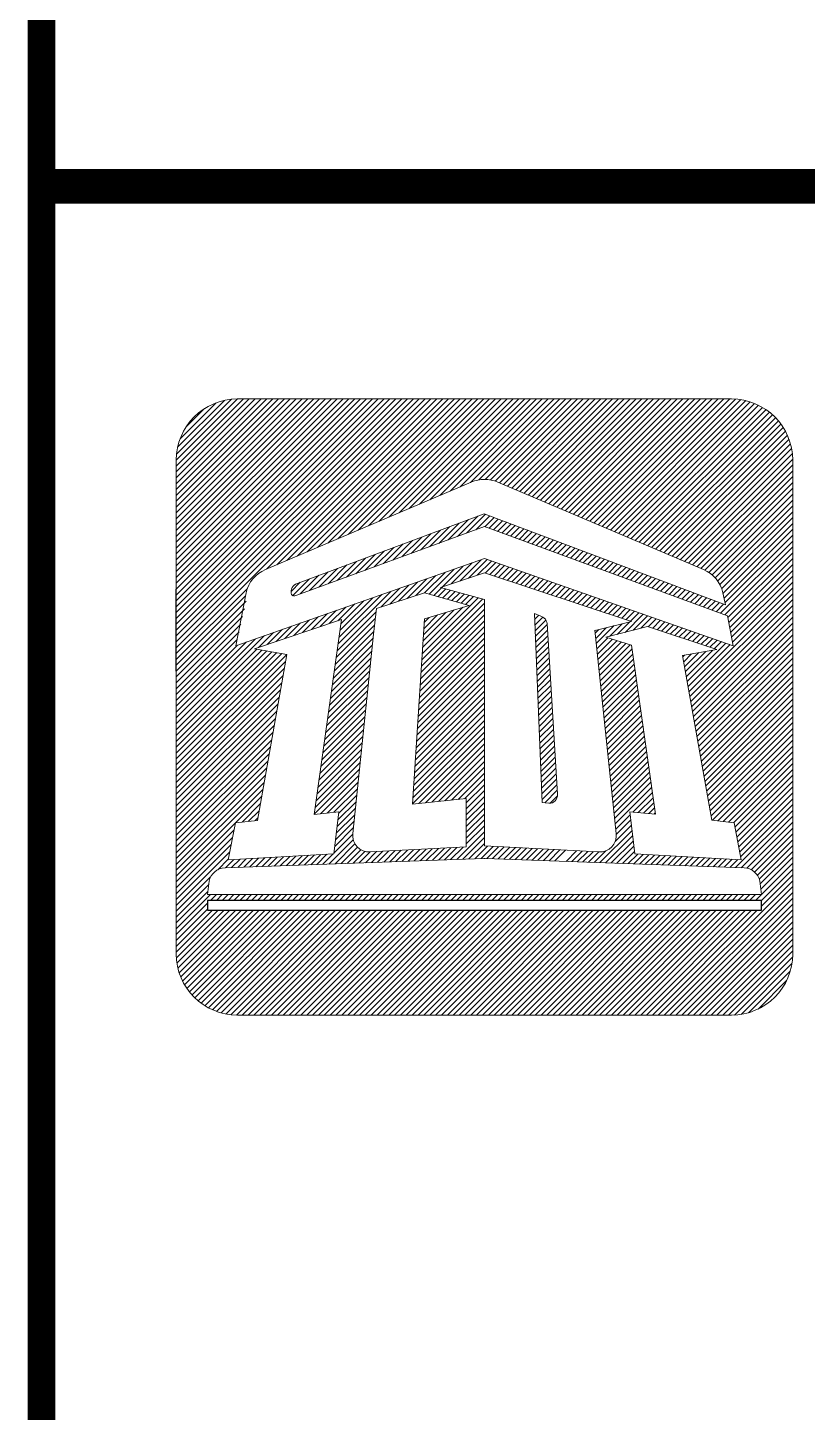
# Model space of a CAD drawing. Extents: x -18502 to 259858, y -468734 to 127958.
# Drawn here: x 94110 to 96215, y -293420 to -289680 of the extents above; entities that cross this region are included whole.
import ezdxf

# ---------------------------------------------------------------- set-up
doc = ezdxf.new("R2010")
doc.units = 0
doc.header["$LTSCALE"] = 1000
doc.layers.get('0').update_dxf_attribs({"linetype": 'CONTINUOUS'})
doc.layers.add('参照-TK_A1$0$TK', color=161, linetype='CONTINUOUS')
doc.layers.add('参照-TK_A1$0$图层 1', color=7, linetype='CONTINUOUS')

# ---------------------------------------------------------------- blocks, each defined once
blk = doc.blocks.new('参照-TK_A1$0$1111')
h = blk.add_hatch()
h.set_pattern_fill('ANSI31', color=256, scale=0.046973, style=0)
h.set_pattern_definition([(45, (1282.147805, -789.51329), (-0.0527284, 0.0527284), [])])
edge = h.paths.add_edge_path()
edge.add_spline(control_points=[(1276.638, -805.059), (1276.638, -805.059), (1276.825, -808.133), (1276.825, -808.133), (1276.831, -808.225), (1276.763, -808.301), (1276.671, -808.291), (1276.671, -808.291), (1276.551, -808.279), (1276.551, -808.279), (1276.551, -808.279), (1276.41, -804.877), (1276.41, -804.877), (1276.41, -804.877), (1276.528, -804.924), (1276.528, -804.924), (1276.574, -804.945), (1276.608, -804.967), (1276.625, -805.011), (1276.631, -805.026), (1276.637, -805.042), (1276.638, -805.059)], knot_values=[0, 0, 0, 0, 1, 1, 1, 2, 2, 2, 3, 3, 3, 4, 4, 4, 5, 5, 5, 6, 6, 6, 7, 7, 7, 7], degree=3, periodic=0)
for p, q in [((1269.965, -802.118), (1271.069, -801.014)), ((1269.965, -802.224), (1271.175, -801.014)), ((1269.965, -802.329), (1271.28, -801.014)), ((1269.965, -802.434), (1271.386, -801.014)), ((1269.965, -802.54), (1271.491, -801.014)), ((1269.965, -802.645), (1271.597, -801.014)), ((1269.965, -802.751), (1271.702, -801.014)), ((1269.965, -802.856), (1271.807, -801.014)), ((1269.965, -802.962), (1271.913, -801.014)), ((1269.965, -803.067), (1272.018, -801.014)), ((1269.965, -803.173), (1272.124, -801.014)), ((1269.965, -803.278), (1272.229, -801.014)), ((1269.965, -803.384), (1272.335, -801.014)), ((1269.965, -803.489), (1272.44, -801.014)), ((1269.965, -803.594), (1272.546, -801.014)), ((1269.965, -803.7), (1272.651, -801.014)), ((1269.965, -803.805), (1272.757, -801.014)), ((1269.965, -803.911), (1272.862, -801.014)), ((1269.965, -804.016), (1272.968, -801.014)), ((1269.965, -804.122), (1273.073, -801.014)), ((1269.965, -804.227), (1273.178, -801.014)), ((1269.965, -804.333), (1273.284, -801.014)), ((1269.965, -804.438), (1273.389, -801.014)), ((1269.965, -804.544), (1273.495, -801.014)), ((1269.965, -804.649), (1273.6, -801.014)), ((1269.965, -804.755), (1273.706, -801.014)), ((1269.965, -804.86), (1273.811, -801.014)), ((1269.965, -804.965), (1273.917, -801.014)), ((1269.965, -805.071), (1274.022, -801.014)), ((1269.965, -805.176), (1274.128, -801.014)), ((1269.965, -805.282), (1274.233, -801.014)), ((1269.965, -805.387), (1274.338, -801.014)), ((1269.965, -805.493), (1274.444, -801.014)), ((1269.965, -805.598), (1274.549, -801.014)), ((1269.97, -802.007), (1270.958, -801.019)), ((1269.99, -801.882), (1270.833, -801.039)), ((1271.59, -804.078), (1274.655, -801.014)), ((1271.774, -804), (1274.76, -801.014)), ((1271.957, -803.922), (1274.866, -801.014)), ((1272.141, -803.844), (1274.971, -801.014)), ((1272.324, -803.766), (1275.077, -801.014)), ((1272.508, -803.688), (1275.182, -801.014)), ((1272.691, -803.61), (1275.288, -801.014)), ((1272.875, -803.532), (1275.393, -801.014)), ((1273.058, -803.454), (1275.498, -801.014)), ((1273.242, -803.376), (1275.604, -801.014)), ((1273.425, -803.298), (1275.709, -801.014)), ((1273.609, -803.22), (1275.815, -801.014)), ((1273.792, -803.142), (1275.92, -801.014)), ((1273.976, -803.064), (1276.026, -801.014)), ((1274.159, -802.986), (1276.131, -801.014)), ((1274.343, -802.907), (1276.237, -801.014)), ((1274.526, -802.829), (1276.342, -801.014)), ((1274.71, -802.751), (1276.448, -801.014)), ((1274.893, -802.673), (1276.553, -801.014)), ((1275.077, -802.595), (1276.659, -801.014)), ((1275.26, -802.517), (1276.764, -801.014)), ((1275.412, -802.472), (1276.869, -801.014)), ((1275.525, -802.463), (1276.975, -801.014)), ((1275.621, -802.473), (1277.08, -801.014)), ((1275.705, -802.494), (1277.186, -801.014)), ((1275.781, -802.524), (1277.291, -801.014)), ((1275.855, -802.555), (1277.397, -801.014)), ((1275.929, -802.587), (1277.502, -801.014)), ((1276.003, -802.618), (1277.608, -801.014)), ((1276.077, -802.65), (1277.713, -801.014)), ((1276.151, -802.681), (1277.819, -801.014)), ((1276.225, -802.713), (1277.924, -801.014)), ((1276.299, -802.744), (1278.029, -801.014)), ((1276.373, -802.776), (1278.135, -801.014)), ((1276.447, -802.807), (1278.24, -801.014)), ((1276.521, -802.839), (1278.346, -801.014)), ((1276.595, -802.87), (1278.451, -801.014)), ((1276.669, -802.902), (1278.557, -801.014)), ((1276.743, -802.933), (1278.662, -801.014)), ((1276.817, -802.964), (1278.768, -801.014)), ((1276.891, -802.996), (1278.873, -801.014)), ((1276.965, -803.027), (1278.979, -801.014)), ((1277.039, -803.059), (1279.084, -801.014)), ((1277.113, -803.09), (1279.189, -801.014)), ((1277.187, -803.122), (1279.295, -801.014)), ((1277.261, -803.153), (1279.4, -801.014)), ((1277.335, -803.185), (1279.506, -801.014)), ((1277.409, -803.216), (1279.611, -801.014)), ((1277.483, -803.248), (1279.717, -801.014)), ((1277.557, -803.279), (1279.822, -801.014)), ((1277.631, -803.311), (1279.928, -801.014)), ((1277.705, -803.342), (1280.031, -801.016)), ((1277.779, -803.374), (1280.126, -801.026)), ((1277.852, -803.405), (1280.214, -801.044)), ((1277.926, -803.437), (1280.296, -801.067)), ((1270.033, -801.733), (1270.684, -801.082)), ((1270.138, -801.523), (1270.474, -801.187)), ((1278, -803.468), (1280.374, -801.095)), ((1278.074, -803.5), (1280.446, -801.128)), ((1278.148, -803.531), (1280.515, -801.165)), ((1278.222, -803.563), (1280.579, -801.206)), ((1278.296, -803.594), (1280.64, -801.251)), ((1278.37, -803.626), (1280.697, -801.299)), ((1278.444, -803.657), (1280.751, -801.351)), ((1278.518, -803.688), (1280.801, -801.406)), ((1278.592, -803.72), (1280.847, -801.465)), ((1278.666, -803.751), (1280.89, -801.528)), ((1278.74, -803.783), (1280.929, -801.594)), ((1278.814, -803.814), (1280.964, -801.665)), ((1278.888, -803.846), (1280.994, -801.74)), ((1278.962, -803.877), (1281.02, -801.82)), ((1279.036, -803.909), (1281.04, -801.905)), ((1279.11, -803.94), (1281.054, -801.997)), ((1279.184, -803.972), (1281.06, -802.096)), ((1279.258, -804.003), (1281.06, -802.201)), ((1279.332, -804.035), (1281.06, -802.307)), ((1279.406, -804.066), (1281.06, -802.412)), ((1279.48, -804.098), (1281.06, -802.518)), ((1279.547, -804.136), (1281.06, -802.623)), ((1279.608, -804.181), (1281.06, -802.729)), ((1279.661, -804.233), (1281.06, -802.834)), ((1279.709, -804.291), (1281.06, -802.94)), ((1279.749, -804.356), (1281.06, -803.045)), ((1274.525, -803.674), (1274.888, -803.312)), ((1274.691, -803.614), (1275.056, -803.249)), ((1274.858, -803.553), (1275.224, -803.186)), ((1274.858, -803.553), (1275.224, -803.186)), ((1275.024, -803.492), (1275.392, -803.123)), ((1275.024, -803.492), (1275.392, -803.123)), ((1275.19, -803.431), (1275.532, -803.09)), ((1275.19, -803.431), (1275.532, -803.09)), ((1275.356, -803.371), (1275.608, -803.119)), ((1275.356, -803.371), (1275.608, -803.119)), ((1275.517, -803.315), (1275.685, -803.148)), ((1275.517, -803.315), (1275.685, -803.148)), ((1275.594, -803.343), (1275.761, -803.177)), ((1275.594, -803.343), (1275.761, -803.177)), ((1275.672, -803.372), (1275.838, -803.206)), ((1275.672, -803.372), (1275.838, -803.206)), ((1275.749, -803.4), (1275.914, -803.235)), ((1275.826, -803.428), (1275.99, -803.264)), ((1275.903, -803.457), (1276.067, -803.292)), ((1279.782, -804.429), (1281.06, -803.15)), ((1279.806, -804.51), (1281.06, -803.256)), ((1273.86, -803.917), (1274.215, -803.562)), ((1274.026, -803.857), (1274.384, -803.5)), ((1274.193, -803.796), (1274.552, -803.437)), ((1274.359, -803.735), (1274.72, -803.374)), ((1275.98, -803.485), (1276.143, -803.321)), ((1276.057, -803.513), (1276.22, -803.35)), ((1276.134, -803.542), (1276.296, -803.379)), ((1276.211, -803.57), (1276.373, -803.408)), ((1276.289, -803.598), (1276.449, -803.437)), ((1276.366, -803.626), (1276.526, -803.466)), ((1276.443, -803.655), (1276.602, -803.495)), ((1276.52, -803.683), (1276.679, -803.524)), ((1276.597, -803.711), (1276.755, -803.553)), ((1279.823, -804.599), (1281.06, -803.361)), ((1279.84, -804.687), (1281.06, -803.467)), ((1273.195, -804.16), (1273.543, -803.813)), ((1273.362, -804.1), (1273.711, -803.75)), ((1273.528, -804.039), (1273.879, -803.688)), ((1273.694, -803.978), (1274.047, -803.625)), ((1276.674, -803.74), (1276.832, -803.582)), ((1276.751, -803.768), (1276.908, -803.611)), ((1276.828, -803.796), (1276.985, -803.64)), ((1276.906, -803.825), (1277.061, -803.669)), ((1276.983, -803.853), (1277.138, -803.698)), ((1277.06, -803.881), (1277.214, -803.727)), ((1277.137, -803.91), (1277.291, -803.756)), ((1277.214, -803.938), (1277.367, -803.785)), ((1277.291, -803.966), (1277.444, -803.814)), ((1279.759, -804.873), (1281.06, -803.572)), ((1279.836, -804.901), (1281.06, -803.678)), ((1279.891, -804.952), (1281.06, -803.783)), ((1272.531, -804.403), (1272.87, -804.064)), ((1272.697, -804.343), (1273.038, -804.001)), ((1272.863, -804.282), (1273.207, -803.938)), ((1273.029, -804.221), (1273.375, -803.876)), ((1274.599, -804.55), (1275.127, -804.022)), ((1274.91, -804.344), (1275.289, -803.965)), ((1275.067, -804.292), (1275.452, -803.908)), ((1275.225, -804.24), (1275.56, -803.905)), ((1275.383, -804.188), (1275.638, -803.932)), ((1275.526, -804.149), (1275.716, -803.959)), ((1275.606, -804.176), (1275.795, -803.987)), ((1275.685, -804.202), (1275.873, -804.014)), ((1275.764, -804.228), (1275.951, -804.041)), ((1277.368, -803.995), (1277.52, -803.843)), ((1277.445, -804.023), (1277.597, -803.872)), ((1277.523, -804.051), (1277.673, -803.901)), ((1277.6, -804.08), (1277.75, -803.93)), ((1277.677, -804.108), (1277.826, -803.959)), ((1277.754, -804.136), (1277.903, -803.988)), ((1277.831, -804.165), (1277.979, -804.017)), ((1277.908, -804.193), (1278.056, -804.046)), ((1279.908, -805.04), (1281.06, -803.889)), ((1279.925, -805.129), (1281.06, -803.994)), ((1272.032, -804.48), (1272.198, -804.314)), ((1272.06, -804.558), (1272.366, -804.252)), ((1272.198, -804.525), (1272.534, -804.189)), ((1272.364, -804.464), (1272.702, -804.126)), ((1273.964, -804.657), (1274.314, -804.307)), ((1274.122, -804.605), (1274.477, -804.25)), ((1274.279, -804.553), (1274.639, -804.193)), ((1274.435, -804.503), (1274.802, -804.136)), ((1274.517, -804.526), (1274.964, -804.079)), ((1275.843, -804.254), (1276.029, -804.069)), ((1275.923, -804.28), (1276.107, -804.096)), ((1276.002, -804.307), (1276.185, -804.124)), ((1276.081, -804.333), (1276.263, -804.151)), ((1276.16, -804.359), (1276.341, -804.178)), ((1276.24, -804.385), (1276.419, -804.206)), ((1276.319, -804.411), (1276.497, -804.233)), ((1276.398, -804.438), (1276.575, -804.261)), ((1276.477, -804.464), (1276.653, -804.288)), ((1276.557, -804.49), (1276.731, -804.315)), ((1277.985, -804.221), (1278.132, -804.075)), ((1278.063, -804.25), (1278.209, -804.104)), ((1278.14, -804.278), (1278.285, -804.133)), ((1278.217, -804.306), (1278.362, -804.162)), ((1278.294, -804.335), (1278.438, -804.191)), ((1278.371, -804.363), (1278.515, -804.22)), ((1278.448, -804.391), (1278.591, -804.248)), ((1278.525, -804.42), (1278.668, -804.277)), ((1278.602, -804.448), (1278.744, -804.306)), ((1279.942, -805.217), (1281.06, -804.1)), ((1279.959, -805.306), (1281.06, -804.205)), ((1279.976, -805.394), (1281.06, -804.311)), ((1269.965, -805.704), (1271.245, -804.424)), ((1269.965, -805.915), (1269.965, -804.438)), ((1269.965, -805.809), (1271.208, -804.566)), ((1272.88, -805.425), (1273.827, -804.478)), ((1272.897, -805.303), (1273.664, -804.535)), ((1273.649, -804.761), (1273.989, -804.421)), ((1273.807, -804.709), (1274.152, -804.364)), ((1274.681, -804.573), (1274.819, -804.435)), ((1274.763, -804.596), (1274.901, -804.458)), ((1274.845, -804.62), (1274.984, -804.481)), ((1274.927, -804.643), (1275.066, -804.504)), ((1275.009, -804.667), (1275.149, -804.527)), ((1275.091, -804.69), (1275.231, -804.55)), ((1276.636, -804.516), (1276.809, -804.343)), ((1276.715, -804.543), (1276.887, -804.37)), ((1276.794, -804.569), (1276.966, -804.398)), ((1276.874, -804.595), (1277.044, -804.425)), ((1276.953, -804.621), (1277.122, -804.452)), ((1277.032, -804.647), (1277.2, -804.48)), ((1277.111, -804.674), (1277.278, -804.507)), ((1277.191, -804.7), (1277.356, -804.535)), ((1277.27, -804.726), (1277.434, -804.562)), ((1278.68, -804.476), (1278.82, -804.335)), ((1278.757, -804.505), (1278.897, -804.364)), ((1278.834, -804.533), (1278.973, -804.393)), ((1278.911, -804.561), (1279.05, -804.422)), ((1278.988, -804.59), (1279.126, -804.451)), ((1279.065, -804.618), (1279.203, -804.48)), ((1279.142, -804.646), (1279.279, -804.509)), ((1279.194, -806.282), (1281.06, -804.416)), ((1279.21, -806.372), (1281.06, -804.521)), ((1279.219, -804.675), (1279.356, -804.538)), ((1269.965, -805.915), (1271.225, -804.655)), ((1269.965, -806.02), (1271.192, -804.793)), ((1272.717, -805.06), (1273.015, -804.763)), ((1272.876, -805.007), (1273.177, -804.706)), ((1272.914, -805.18), (1273.502, -804.592)), ((1272.931, -805.057), (1273.34, -804.649)), ((1274.369, -805.94), (1275.512, -804.797)), ((1274.376, -805.827), (1275.512, -804.691)), ((1274.383, -805.714), (1275.479, -804.619)), ((1274.391, -805.602), (1275.396, -804.596)), ((1274.398, -805.489), (1275.121, -804.766)), ((1274.405, -805.376), (1274.969, -804.812)), ((1275.173, -804.713), (1275.314, -804.573)), ((1277.349, -804.752), (1277.512, -804.589)), ((1277.428, -804.778), (1277.59, -804.617)), ((1277.508, -804.805), (1277.668, -804.644)), ((1277.587, -804.831), (1277.746, -804.671)), ((1277.666, -804.857), (1277.824, -804.699)), ((1277.745, -804.883), (1277.902, -804.726)), ((1277.825, -804.909), (1277.98, -804.754)), ((1277.904, -804.936), (1278.058, -804.781)), ((1277.983, -804.962), (1278.137, -804.808)), ((1279.226, -806.461), (1281.06, -804.627)), ((1279.242, -806.551), (1281.06, -804.732)), ((1279.297, -804.703), (1279.432, -804.567)), ((1279.374, -804.731), (1279.509, -804.596)), ((1279.451, -804.76), (1279.585, -804.625)), ((1279.528, -804.788), (1279.662, -804.654)), ((1279.605, -804.816), (1279.738, -804.683)), ((1279.682, -804.845), (1279.815, -804.712)), ((1269.965, -806.125), (1271.16, -804.931)), ((1271.922, -805.328), (1272.202, -805.048)), ((1272.081, -805.275), (1272.365, -804.991)), ((1272.24, -805.221), (1272.527, -804.934)), ((1272.399, -805.167), (1272.69, -804.877)), ((1272.558, -805.114), (1272.852, -804.82)), ((1272.845, -805.671), (1273.547, -804.969)), ((1272.862, -805.548), (1273.559, -804.851)), ((1274.354, -806.165), (1275.512, -805.008)), ((1274.361, -806.053), (1275.512, -804.902)), ((1274.412, -805.263), (1274.818, -804.858)), ((1274.42, -805.151), (1274.666, -804.904)), ((1274.427, -805.038), (1274.515, -804.95)), ((1277.761, -805.29), (1277.988, -805.062)), ((1277.903, -805.253), (1278.128, -805.028)), ((1278.044, -805.217), (1278.371, -804.891)), ((1278.062, -804.988), (1278.215, -804.836)), ((1278.142, -805.014), (1278.293, -804.863)), ((1278.186, -805.18), (1278.449, -804.918)), ((1278.328, -805.144), (1278.527, -804.945)), ((1278.461, -805.117), (1278.605, -804.973)), ((1278.54, -805.143), (1278.683, -805)), ((1278.619, -805.169), (1278.761, -805.028)), ((1278.699, -805.196), (1278.839, -805.055)), ((1279.257, -806.64), (1281.06, -804.838)), ((1279.273, -806.73), (1281.06, -804.943)), ((1279.289, -806.819), (1281.06, -805.049)), ((1269.965, -806.231), (1271.127, -805.068)), ((1269.965, -806.336), (1271.095, -805.206)), ((1269.965, -806.864), (1271.552, -805.276)), ((1271.445, -805.489), (1271.715, -805.219)), ((1271.604, -805.435), (1271.877, -805.162)), ((1271.763, -805.382), (1272.04, -805.105)), ((1272.81, -805.916), (1273.522, -805.204)), ((1272.828, -805.793), (1273.535, -805.087)), ((1274.34, -806.391), (1275.512, -805.219)), ((1274.347, -806.278), (1275.512, -805.113)), ((1277.505, -805.229), (1277.569, -805.165)), ((1277.515, -805.325), (1277.709, -805.131)), ((1277.525, -805.42), (1277.849, -805.096)), ((1278.778, -805.222), (1278.917, -805.082)), ((1278.857, -805.248), (1278.995, -805.11)), ((1278.936, -805.274), (1279.073, -805.137)), ((1279.015, -805.3), (1279.151, -805.165)), ((1279.095, -805.327), (1279.229, -805.192)), ((1279.174, -805.353), (1279.308, -805.219)), ((1279.253, -805.379), (1279.386, -805.247)), ((1279.305, -806.909), (1281.06, -805.154)), ((1279.321, -806.998), (1281.06, -805.26)), ((1279.332, -805.405), (1279.464, -805.274)), ((1279.412, -805.432), (1279.542, -805.301)), ((1269.965, -806.758), (1271.39, -805.333)), ((1269.965, -806.442), (1271.063, -805.344)), ((1269.965, -806.653), (1271.227, -805.39)), ((1269.965, -806.547), (1271.065, -805.447)), ((1269.965, -806.969), (1271.414, -805.52)), ((1269.965, -807.075), (1271.504, -805.536)), ((1269.965, -807.18), (1271.594, -805.551)), ((1272.759, -806.284), (1273.485, -805.558)), ((1272.776, -806.162), (1273.498, -805.44)), ((1272.793, -806.039), (1273.51, -805.322)), ((1274.318, -806.729), (1275.512, -805.535)), ((1274.325, -806.616), (1275.512, -805.43)), ((1274.332, -806.503), (1275.512, -805.324)), ((1277.535, -805.516), (1277.734, -805.317)), ((1277.545, -805.611), (1277.814, -805.342)), ((1277.555, -805.707), (1277.894, -805.367)), ((1277.565, -805.802), (1277.975, -805.392)), ((1277.575, -805.897), (1278.055, -805.417)), ((1277.585, -805.993), (1278.135, -805.442)), ((1277.595, -806.088), (1278.168, -805.515)), ((1279.13, -805.924), (1279.495, -805.559)), ((1279.146, -806.014), (1279.623, -805.537)), ((1279.162, -806.103), (1279.854, -805.411)), ((1279.178, -806.193), (1279.932, -805.438)), ((1279.337, -807.088), (1281.06, -805.365)), ((1279.353, -807.177), (1281.06, -805.471)), ((1279.491, -805.458), (1279.62, -805.329)), ((1279.57, -805.484), (1279.698, -805.356)), ((1279.649, -805.51), (1279.776, -805.384)), ((1269.965, -807.285), (1271.684, -805.567)), ((1269.965, -807.391), (1271.774, -805.582)), ((1269.965, -807.496), (1271.864, -805.597)), ((1269.965, -807.602), (1271.954, -805.613)), ((1269.965, -807.707), (1271.932, -805.74)), ((1272.724, -806.53), (1273.461, -805.793)), ((1272.741, -806.407), (1273.473, -805.676)), ((1274.303, -806.954), (1275.511, -805.746)), ((1274.311, -806.842), (1275.512, -805.641)), ((1277.605, -806.184), (1278.181, -805.607)), ((1277.615, -806.279), (1278.194, -805.7)), ((1277.625, -806.375), (1278.207, -805.792)), ((1279.082, -805.656), (1279.111, -805.627)), ((1279.098, -805.745), (1279.239, -805.605)), ((1279.114, -805.835), (1279.367, -805.582)), ((1279.369, -807.267), (1281.06, -805.576)), ((1279.385, -807.356), (1281.06, -805.681)), ((1279.401, -807.446), (1281.06, -805.787)), ((1269.965, -807.813), (1271.91, -805.868)), ((1269.965, -807.918), (1271.887, -805.996)), ((1272.69, -806.775), (1273.436, -806.029)), ((1272.707, -806.652), (1273.448, -805.911)), ((1274.289, -807.18), (1275.511, -805.957)), ((1274.296, -807.067), (1275.511, -805.852)), ((1277.635, -806.47), (1278.221, -805.884)), ((1277.645, -806.566), (1278.234, -805.977)), ((1279.417, -807.535), (1281.06, -805.892)), ((1279.433, -807.625), (1281.06, -805.998)), ((1269.965, -808.024), (1271.864, -806.124)), ((1269.965, -808.129), (1271.842, -806.252)), ((1272.655, -807.021), (1273.411, -806.265)), ((1272.672, -806.898), (1273.424, -806.147)), ((1274.267, -807.518), (1275.511, -806.274)), ((1274.274, -807.405), (1275.511, -806.168)), ((1274.281, -807.293), (1275.511, -806.063)), ((1277.655, -806.661), (1278.247, -806.069)), ((1277.665, -806.757), (1278.26, -806.162)), ((1277.675, -806.852), (1278.273, -806.254)), ((1279.449, -807.714), (1281.06, -806.103)), ((1279.465, -807.804), (1281.06, -806.209)), ((1269.965, -808.235), (1271.819, -806.381)), ((1269.965, -808.34), (1271.796, -806.509)), ((1272.621, -807.266), (1273.387, -806.5)), ((1272.638, -807.143), (1273.399, -806.382)), ((1274.252, -807.744), (1275.511, -806.485)), ((1274.26, -807.631), (1275.511, -806.379)), ((1277.685, -806.947), (1278.286, -806.346)), ((1277.695, -807.043), (1278.299, -806.439)), ((1277.705, -807.138), (1278.312, -806.531)), ((1279.481, -807.894), (1281.06, -806.314)), ((1279.497, -807.983), (1281.06, -806.42)), ((1279.513, -808.073), (1281.06, -806.525)), ((1269.965, -808.446), (1271.773, -806.637)), ((1269.965, -808.551), (1271.751, -806.765)), ((1272.586, -807.511), (1273.362, -806.736)), ((1272.603, -807.389), (1273.374, -806.618)), ((1274.23, -808.082), (1275.511, -806.801)), ((1274.238, -807.969), (1275.511, -806.696)), ((1274.245, -807.856), (1275.511, -806.59)), ((1277.715, -807.234), (1278.325, -806.624)), ((1277.725, -807.329), (1278.338, -806.716)), ((1277.735, -807.425), (1278.351, -806.808)), ((1279.528, -808.162), (1281.06, -806.631)), ((1279.544, -808.252), (1281.06, -806.736)), ((1269.965, -808.656), (1271.728, -806.893)), ((1269.965, -808.762), (1271.705, -807.021)), ((1272.552, -807.757), (1273.337, -806.971)), ((1272.569, -807.634), (1273.35, -806.854)), ((1274.216, -808.307), (1275.511, -807.012)), ((1274.223, -808.194), (1275.511, -806.907)), ((1277.745, -807.52), (1278.364, -806.901)), ((1277.755, -807.616), (1278.377, -806.993)), ((1279.56, -808.341), (1281.06, -806.841)), ((1279.576, -808.431), (1281.06, -806.947)), ((1279.592, -808.52), (1281.06, -807.052)), ((1269.965, -808.867), (1271.683, -807.149)), ((1269.965, -808.973), (1271.66, -807.278)), ((1272.517, -808.002), (1273.313, -807.207)), ((1272.534, -807.88), (1273.325, -807.089)), ((1274.33, -808.299), (1275.511, -807.118)), ((1274.448, -808.286), (1275.511, -807.223)), ((1277.765, -807.711), (1278.39, -807.086)), ((1277.775, -807.806), (1278.403, -807.178)), ((1277.785, -807.902), (1278.416, -807.271)), ((1279.618, -808.6), (1281.06, -807.158)), ((1279.712, -808.611), (1281.06, -807.263)), ((1269.965, -809.078), (1271.637, -807.406)), ((1269.965, -809.184), (1271.615, -807.534)), ((1272.483, -808.248), (1273.288, -807.443)), ((1272.5, -808.125), (1273.3, -807.325)), ((1274.566, -808.274), (1275.511, -807.329)), ((1274.683, -808.262), (1275.511, -807.434)), ((1274.801, -808.249), (1275.511, -807.54)), ((1277.795, -807.997), (1278.429, -807.363)), ((1277.805, -808.093), (1278.442, -807.455)), ((1277.815, -808.188), (1278.455, -807.548)), ((1279.806, -808.622), (1281.06, -807.369)), ((1279.901, -808.633), (1281.06, -807.474)), ((1269.965, -809.289), (1271.592, -807.662)), ((1269.965, -809.395), (1271.569, -807.79)), ((1272.448, -808.493), (1273.263, -807.678)), ((1272.465, -808.37), (1273.276, -807.56)), ((1272.564, -808.483), (1273.251, -807.796)), ((1274.919, -808.237), (1275.511, -807.645)), ((1275.037, -808.225), (1275.51, -807.751)), ((1277.825, -808.284), (1278.469, -807.64)), ((1277.835, -808.379), (1278.482, -807.733)), ((1279.995, -808.644), (1281.06, -807.58)), ((1280.02, -808.725), (1281.06, -807.685)), ((1280.037, -808.814), (1281.06, -807.791)), ((1269.965, -809.5), (1271.547, -807.918)), ((1269.965, -809.606), (1271.524, -808.046)), ((1272.682, -808.47), (1273.238, -807.914)), ((1272.801, -808.457), (1273.226, -808.032)), ((1275.155, -808.212), (1275.51, -807.856)), ((1275.184, -808.289), (1275.51, -807.962)), ((1277.845, -808.475), (1278.495, -807.825)), ((1277.855, -808.57), (1278.508, -807.917)), ((1277.865, -808.666), (1278.521, -808.01)), ((1280.054, -808.902), (1281.06, -807.896)), ((1280.071, -808.99), (1281.06, -808.001)), ((1271.031, -808.644), (1271.501, -808.175)), ((1271.15, -808.632), (1271.478, -808.303)), ((1272.875, -808.594), (1273.201, -808.267)), ((1272.889, -808.474), (1273.214, -808.149)), ((1275.184, -808.394), (1275.51, -808.067)), ((1275.184, -808.5), (1275.51, -808.173)), ((1275.184, -808.605), (1275.51, -808.278)), ((1278.182, -808.454), (1278.534, -808.102)), ((1278.279, -808.462), (1278.547, -808.195)), ((1278.376, -808.471), (1278.56, -808.287)), ((1280.088, -809.079), (1281.06, -808.107)), ((1280.105, -809.167), (1281.06, -808.212)), ((1271.268, -808.619), (1271.456, -808.431)), ((1272.846, -808.833), (1273.177, -808.503)), ((1272.861, -808.713), (1273.189, -808.385)), ((1275.184, -808.71), (1275.51, -808.384)), ((1275.184, -808.816), (1275.51, -808.489)), ((1277.875, -808.761), (1278.135, -808.501)), ((1278.473, -808.479), (1278.573, -808.379)), ((1278.57, -808.488), (1278.586, -808.472)), ((1280.032, -809.452), (1281.06, -808.423)), ((1280.123, -809.255), (1281.06, -808.318)), ((1280.133, -809.455), (1281.06, -808.529)), ((1269.965, -809.711), (1271.03, -808.646)), ((1269.965, -809.816), (1271.004, -808.777)), ((1271.386, -808.607), (1271.433, -808.559)), ((1272.818, -809.073), (1273.152, -808.738)), ((1272.832, -808.953), (1273.164, -808.621)), ((1275.184, -808.921), (1275.51, -808.595)), ((1275.184, -809.027), (1275.51, -808.7)), ((1277.59, -809.362), (1278.169, -808.783)), ((1277.863, -808.984), (1278.158, -808.689)), ((1277.885, -808.857), (1278.147, -808.595)), ((1280.231, -809.463), (1281.06, -808.634)), ((1280.31, -809.49), (1281.06, -808.74)), ((1269.965, -809.922), (1270.979, -808.908)), ((1269.965, -810.027), (1270.953, -809.039)), ((1272.713, -809.388), (1273.15, -808.951)), ((1272.803, -809.192), (1273.14, -808.856)), ((1272.823, -809.384), (1273.182, -809.025)), ((1275.012, -809.304), (1275.51, -808.806)), ((1275.121, -809.3), (1275.51, -808.911)), ((1275.231, -809.296), (1275.51, -809.017)), ((1277.692, -809.366), (1278.18, -808.877)), ((1277.794, -809.369), (1278.192, -808.972)), ((1280.373, -809.532), (1281.06, -808.845)), ((1280.423, -809.588), (1281.06, -808.951)), ((1269.965, -810.133), (1270.928, -809.17)), ((1270.712, -809.491), (1270.902, -809.301)), ((1270.962, -809.453), (1271.113, -809.301)), ((1271.071, -809.448), (1271.225, -809.295)), ((1271.18, -809.444), (1271.337, -809.288)), ((1271.29, -809.44), (1271.448, -809.282)), ((1271.399, -809.436), (1271.56, -809.276)), ((1271.509, -809.432), (1271.672, -809.269)), ((1271.618, -809.428), (1271.784, -809.263)), ((1271.728, -809.424), (1271.896, -809.257)), ((1271.837, -809.42), (1272.007, -809.25)), ((1271.947, -809.416), (1272.119, -809.244)), ((1272.056, -809.412), (1272.231, -809.238)), ((1272.166, -809.408), (1272.343, -809.231)), ((1272.275, -809.404), (1272.455, -809.225)), ((1272.385, -809.4), (1272.566, -809.219)), ((1272.494, -809.396), (1272.678, -809.212)), ((1272.604, -809.392), (1272.79, -809.206)), ((1272.932, -809.38), (1273.228, -809.084)), ((1273.041, -809.376), (1273.288, -809.13)), ((1273.151, -809.372), (1273.362, -809.161)), ((1273.26, -809.368), (1273.458, -809.171)), ((1273.37, -809.364), (1273.569, -809.165)), ((1273.479, -809.36), (1273.681, -809.159)), ((1273.589, -809.356), (1273.792, -809.153)), ((1273.698, -809.352), (1273.903, -809.147)), ((1273.808, -809.348), (1274.015, -809.141)), ((1273.917, -809.344), (1274.126, -809.136)), ((1274.027, -809.34), (1274.237, -809.13)), ((1274.136, -809.336), (1274.348, -809.124)), ((1274.246, -809.332), (1274.46, -809.118)), ((1274.355, -809.328), (1274.571, -809.112)), ((1274.465, -809.324), (1274.682, -809.106)), ((1274.574, -809.32), (1274.794, -809.101)), ((1274.684, -809.316), (1274.905, -809.095)), ((1274.793, -809.312), (1275.016, -809.089)), ((1274.902, -809.308), (1275.127, -809.083)), ((1275.34, -809.292), (1275.567, -809.066)), ((1275.45, -809.288), (1275.667, -809.071)), ((1275.556, -809.287), (1275.767, -809.076)), ((1275.658, -809.291), (1275.867, -809.081)), ((1275.759, -809.295), (1275.968, -809.087)), ((1275.861, -809.298), (1276.068, -809.092)), ((1275.963, -809.302), (1276.168, -809.097)), ((1276.065, -809.306), (1276.268, -809.102)), ((1276.166, -809.31), (1276.368, -809.108)), ((1276.268, -809.313), (1276.469, -809.113)), ((1276.37, -809.317), (1276.569, -809.118)), ((1276.471, -809.321), (1276.669, -809.123)), ((1276.573, -809.325), (1276.769, -809.129)), ((1276.675, -809.328), (1276.869, -809.134)), ((1276.777, -809.332), (1276.969, -809.139)), ((1276.98, -809.34), (1277.17, -809.15)), ((1277.082, -809.343), (1277.27, -809.155)), ((1277.183, -809.347), (1277.37, -809.16)), ((1277.285, -809.351), (1277.47, -809.166)), ((1277.387, -809.354), (1277.571, -809.171)), ((1277.489, -809.358), (1277.698, -809.149)), ((1277.896, -809.373), (1278.203, -809.066)), ((1277.997, -809.377), (1278.214, -809.16)), ((1278.099, -809.381), (1278.27, -809.21)), ((1278.201, -809.384), (1278.37, -809.215)), ((1278.302, -809.388), (1278.47, -809.221)), ((1278.404, -809.392), (1278.57, -809.226)), ((1278.506, -809.396), (1278.67, -809.232)), ((1278.608, -809.399), (1278.77, -809.237)), ((1278.709, -809.403), (1278.87, -809.243)), ((1278.811, -809.407), (1278.97, -809.248)), ((1278.913, -809.411), (1279.07, -809.253)), ((1279.014, -809.414), (1279.17, -809.259)), ((1279.116, -809.418), (1279.27, -809.264)), ((1279.218, -809.422), (1279.37, -809.27)), ((1279.32, -809.425), (1279.47, -809.275)), ((1279.421, -809.429), (1279.57, -809.281)), ((1279.523, -809.433), (1279.67, -809.286)), ((1279.625, -809.437), (1279.77, -809.292)), ((1279.726, -809.44), (1279.87, -809.297)), ((1279.828, -809.444), (1279.97, -809.303)), ((1280.459, -809.657), (1281.06, -809.056)), ((1280.475, -809.746), (1281.06, -809.162)), ((1280.486, -809.84), (1281.06, -809.267)), ((1270.852, -809.457), (1271.001, -809.307)), ((1279.93, -809.448), (1280.07, -809.308)), ((1280.495, -810.043), (1281.06, -809.478)), ((1280.498, -809.935), (1281.06, -809.372)), ((1269.965, -810.238), (1270.582, -809.621)), ((1269.965, -810.344), (1270.548, -809.761)), ((1278.64, -812.109), (1281.06, -809.689)), ((1278.745, -812.109), (1281.06, -809.794)), ((1280.496, -810.148), (1281.06, -809.583)), ((1269.965, -810.449), (1270.534, -809.88)), ((1269.965, -810.555), (1270.583, -809.937)), ((1270.582, -810.043), (1270.688, -809.937)), ((1270.688, -810.043), (1270.793, -809.937)), ((1270.793, -810.043), (1270.899, -809.937)), ((1270.899, -810.043), (1271.004, -809.937)), ((1271.004, -810.043), (1271.11, -809.937)), ((1271.11, -810.043), (1271.215, -809.937)), ((1271.215, -810.043), (1271.321, -809.937)), ((1271.32, -810.043), (1271.426, -809.937)), ((1271.426, -810.043), (1271.532, -809.937)), ((1271.531, -810.043), (1271.637, -809.937)), ((1271.637, -810.043), (1271.743, -809.937)), ((1271.742, -810.043), (1271.848, -809.937)), ((1271.848, -810.043), (1271.953, -809.937)), ((1271.953, -810.043), (1272.059, -809.937)), ((1272.059, -810.043), (1272.164, -809.937)), ((1272.164, -810.043), (1272.27, -809.937)), ((1272.27, -810.043), (1272.375, -809.937)), ((1272.375, -810.043), (1272.481, -809.937)), ((1272.48, -810.043), (1272.586, -809.937)), ((1272.586, -810.043), (1272.692, -809.937)), ((1272.691, -810.043), (1272.797, -809.937)), ((1272.797, -810.043), (1272.903, -809.937)), ((1272.902, -810.043), (1273.008, -809.937)), ((1273.008, -810.043), (1273.114, -809.937)), ((1273.113, -810.043), (1273.219, -809.937)), ((1273.219, -810.043), (1273.324, -809.937)), ((1273.324, -810.043), (1273.43, -809.937)), ((1273.43, -810.043), (1273.535, -809.937)), ((1273.535, -810.043), (1273.641, -809.937)), ((1273.64, -810.043), (1273.746, -809.937)), ((1273.746, -810.043), (1273.852, -809.937)), ((1273.851, -810.043), (1273.957, -809.937)), ((1273.957, -810.043), (1274.063, -809.937)), ((1274.062, -810.043), (1274.168, -809.937)), ((1274.168, -810.043), (1274.274, -809.937)), ((1274.273, -810.043), (1274.379, -809.937)), ((1274.379, -810.043), (1274.484, -809.937)), ((1274.484, -810.043), (1274.59, -809.937)), ((1274.59, -810.043), (1274.695, -809.937)), ((1274.695, -810.043), (1274.801, -809.937)), ((1274.801, -810.043), (1274.906, -809.937)), ((1274.906, -810.043), (1275.012, -809.937)), ((1275.011, -810.043), (1275.117, -809.937)), ((1275.117, -810.043), (1275.223, -809.937)), ((1275.222, -810.043), (1275.328, -809.937)), ((1275.328, -810.043), (1275.434, -809.937)), ((1275.433, -810.043), (1275.539, -809.937)), ((1275.539, -810.043), (1275.644, -809.937)), ((1275.644, -810.043), (1275.75, -809.937)), ((1275.75, -810.043), (1275.855, -809.937)), ((1275.855, -810.043), (1275.961, -809.937)), ((1275.961, -810.043), (1276.066, -809.937)), ((1276.066, -810.043), (1276.172, -809.937)), ((1276.171, -810.043), (1276.277, -809.937)), ((1276.277, -810.043), (1276.383, -809.937)), ((1276.382, -810.043), (1276.488, -809.937)), ((1276.488, -810.043), (1276.594, -809.937)), ((1276.593, -810.043), (1276.699, -809.937)), ((1276.699, -810.043), (1276.805, -809.937)), ((1276.804, -810.043), (1276.91, -809.937)), ((1276.91, -810.043), (1277.015, -809.937)), ((1277.015, -810.043), (1277.121, -809.937)), ((1277.121, -810.043), (1277.226, -809.937)), ((1277.226, -810.043), (1277.332, -809.937)), ((1277.331, -810.043), (1277.437, -809.937)), ((1277.437, -810.043), (1277.543, -809.937)), ((1277.542, -810.043), (1277.648, -809.937)), ((1277.648, -810.043), (1277.754, -809.937)), ((1277.753, -810.043), (1277.859, -809.937)), ((1277.859, -810.043), (1277.965, -809.937)), ((1277.964, -810.043), (1278.07, -809.937)), ((1278.07, -810.043), (1278.175, -809.937)), ((1278.175, -810.043), (1278.281, -809.937)), ((1278.281, -810.043), (1278.386, -809.937)), ((1278.386, -810.043), (1278.492, -809.937)), ((1278.491, -810.043), (1278.597, -809.937)), ((1278.597, -810.043), (1278.703, -809.937)), ((1278.702, -810.043), (1278.808, -809.937)), ((1278.808, -810.043), (1278.914, -809.937)), ((1278.851, -812.109), (1281.06, -809.9)), ((1278.913, -810.043), (1279.019, -809.937)), ((1278.956, -812.109), (1281.06, -810.005)), ((1279.019, -810.043), (1279.125, -809.937)), ((1279.124, -810.043), (1279.23, -809.937)), ((1279.23, -810.043), (1279.335, -809.937)), ((1279.335, -810.043), (1279.441, -809.937)), ((1279.441, -810.043), (1279.546, -809.937)), ((1279.546, -810.043), (1279.652, -809.937)), ((1279.652, -810.043), (1279.757, -809.937)), ((1279.757, -810.043), (1279.863, -809.937)), ((1279.862, -810.043), (1279.968, -809.937)), ((1279.968, -810.043), (1280.074, -809.937)), ((1280.073, -810.043), (1280.179, -809.937)), ((1280.179, -810.043), (1280.285, -809.937)), ((1280.284, -810.043), (1280.39, -809.937)), ((1280.39, -810.043), (1280.495, -809.937)), ((1269.965, -810.66), (1270.529, -810.096)), ((1269.965, -810.766), (1270.529, -810.201)), ((1269.965, -810.871), (1270.615, -810.221)), ((1269.965, -810.976), (1270.72, -810.221)), ((1269.967, -811.079), (1270.826, -810.221)), ((1269.978, -811.174), (1270.931, -810.221)), ((1269.995, -811.263), (1271.037, -810.221)), ((1270.018, -811.345), (1271.142, -810.221)), ((1270.046, -811.422), (1271.247, -810.221)), ((1270.079, -811.495), (1271.353, -810.221)), ((1270.116, -811.563), (1271.458, -810.221)), ((1270.157, -811.628), (1271.564, -810.221)), ((1270.202, -811.689), (1271.669, -810.221)), ((1270.25, -811.746), (1271.775, -810.221)), ((1270.302, -811.799), (1271.88, -810.221)), ((1270.357, -811.849), (1271.986, -810.221)), ((1270.416, -811.896), (1272.091, -810.221)), ((1270.479, -811.939), (1272.197, -810.221)), ((1270.546, -811.977), (1272.302, -810.221)), ((1270.616, -812.012), (1272.407, -810.221)), ((1270.691, -812.043), (1272.513, -810.221)), ((1270.771, -812.068), (1272.618, -810.221)), ((1270.856, -812.089), (1272.724, -810.221)), ((1270.948, -812.102), (1272.829, -810.221)), ((1271.047, -812.109), (1272.935, -810.221)), ((1271.153, -812.109), (1273.04, -810.221)), ((1271.258, -812.109), (1273.146, -810.221)), ((1271.363, -812.109), (1273.251, -810.221)), ((1271.469, -812.109), (1273.357, -810.221)), ((1271.574, -812.109), (1273.462, -810.221)), ((1271.68, -812.109), (1273.568, -810.221)), ((1271.785, -812.109), (1273.673, -810.221)), ((1271.891, -812.109), (1273.778, -810.221)), ((1271.996, -812.109), (1273.884, -810.221)), ((1272.102, -812.109), (1273.989, -810.221)), ((1272.207, -812.109), (1274.095, -810.221)), ((1272.313, -812.109), (1274.2, -810.221)), ((1272.418, -812.109), (1274.306, -810.221)), ((1272.523, -812.109), (1274.411, -810.221)), ((1272.629, -812.109), (1274.517, -810.221)), ((1272.734, -812.109), (1274.622, -810.221)), ((1272.84, -812.109), (1274.728, -810.221)), ((1272.945, -812.109), (1274.833, -810.221)), ((1273.051, -812.109), (1274.938, -810.221)), ((1273.156, -812.109), (1275.044, -810.221)), ((1273.262, -812.109), (1275.149, -810.221)), ((1273.367, -812.109), (1275.255, -810.221)), ((1273.473, -812.109), (1275.36, -810.221)), ((1273.578, -812.109), (1275.466, -810.221)), ((1273.684, -812.109), (1275.571, -810.221)), ((1273.789, -812.109), (1275.677, -810.221)), ((1273.894, -812.109), (1275.782, -810.221)), ((1274, -812.109), (1275.888, -810.221)), ((1274.105, -812.109), (1275.993, -810.221)), ((1274.211, -812.109), (1276.098, -810.221)), ((1274.316, -812.109), (1276.204, -810.221)), ((1274.422, -812.109), (1276.309, -810.221)), ((1274.527, -812.109), (1276.415, -810.221)), ((1274.633, -812.109), (1276.52, -810.221)), ((1274.738, -812.109), (1276.626, -810.221)), ((1274.844, -812.109), (1276.731, -810.221)), ((1274.949, -812.109), (1276.837, -810.221)), ((1275.054, -812.109), (1276.942, -810.221)), ((1275.16, -812.109), (1277.048, -810.221)), ((1275.265, -812.109), (1277.153, -810.221)), ((1275.371, -812.109), (1277.258, -810.221)), ((1275.476, -812.109), (1277.364, -810.221)), ((1275.582, -812.109), (1277.469, -810.221)), ((1275.687, -812.109), (1277.575, -810.221)), ((1275.793, -812.109), (1277.68, -810.221)), ((1275.898, -812.109), (1277.786, -810.221)), ((1276.004, -812.109), (1277.891, -810.221)), ((1276.109, -812.109), (1277.997, -810.221)), ((1276.214, -812.109), (1278.102, -810.221)), ((1276.32, -812.109), (1278.208, -810.221)), ((1276.425, -812.109), (1278.313, -810.221)), ((1276.531, -812.109), (1278.419, -810.221)), ((1276.636, -812.109), (1278.524, -810.221)), ((1276.742, -812.109), (1278.629, -810.221)), ((1276.847, -812.109), (1278.735, -810.221)), ((1276.953, -812.109), (1278.84, -810.221)), ((1277.058, -812.109), (1278.946, -810.221)), ((1277.164, -812.109), (1279.051, -810.221)), ((1277.269, -812.109), (1279.157, -810.221)), ((1277.374, -812.109), (1279.262, -810.221)), ((1277.48, -812.109), (1279.368, -810.221)), ((1277.585, -812.109), (1279.473, -810.221)), ((1277.691, -812.109), (1279.579, -810.221)), ((1277.796, -812.109), (1279.684, -810.221)), ((1277.902, -812.109), (1279.789, -810.221)), ((1278.007, -812.109), (1279.895, -810.221)), ((1278.113, -812.109), (1280, -810.221)), ((1278.218, -812.109), (1280.106, -810.221)), ((1278.324, -812.109), (1280.211, -810.221)), ((1278.429, -812.109), (1280.317, -810.221)), ((1278.535, -812.109), (1280.422, -810.221)), ((1279.062, -812.109), (1281.06, -810.111)), ((1279.167, -812.109), (1281.06, -810.216)), ((1279.273, -812.109), (1281.06, -810.322)), ((1279.378, -812.109), (1281.06, -810.427)), ((1279.484, -812.109), (1281.06, -810.532)), ((1279.589, -812.109), (1281.06, -810.638)), ((1279.695, -812.109), (1281.06, -810.743)), ((1279.8, -812.109), (1281.06, -810.849)), ((1279.905, -812.109), (1281.06, -810.954)), ((1280.012, -812.107), (1281.059, -811.061)), ((1280.13, -812.095), (1281.046, -811.179)), ((1280.266, -812.065), (1281.016, -811.315)), ((1280.437, -811.999), (1280.95, -811.486))]:
    blk.add_line(p, q)
blk.add_lwpolyline([(1270.529, -810.221), (1280.496, -810.221), (1280.496, -810.043), (1270.529, -810.043)], close=True)
at = {"layer": '参照-TK_A1$0$图层 1', "lineweight": 0}
for points in [[(1272.892, -808.447), (1272.448, -808.495), (1272.941, -804.985), (1271.372, -805.513), (1271.955, -805.613), (1271.425, -808.602), (1271.03, -808.645), (1270.899, -809.313), (1272.802, -809.205), (1272.892, -808.447)], [(1272.448, -808.495), (1272.892, -808.447), (1272.802, -809.205), (1270.9, -809.313), (1271.03, -808.644), (1271.425, -808.602), (1271.955, -805.613), (1271.373, -805.513), (1272.941, -804.985), (1272.448, -808.495)], [(1279.078, -805.633), (1279.692, -805.524), (1278.449, -805.113), (1277.698, -805.306), (1278.159, -805.45), (1278.588, -808.489), (1278.129, -808.449), (1278.219, -809.207), (1280.134, -809.312), (1280.004, -808.645), (1279.606, -808.599), (1279.078, -805.633)], [(1278.129, -808.449), (1278.22, -809.207), (1280.134, -809.312), (1280.004, -808.645), (1279.606, -808.599), (1279.078, -805.633), (1279.692, -805.524), (1278.449, -805.113), (1277.699, -805.306), (1278.159, -805.45), (1278.589, -808.489), (1278.129, -808.449)]]:
    blk.add_lwpolyline(points, dxfattribs=at)
for points, knots in [([(1279.957, -812.109), (1279.957, -812.109), (1271.068, -812.109), (1271.068, -812.109), (1270.459, -812.109), (1269.965, -811.615), (1269.965, -811.005), (1269.965, -811.005), (1269.965, -802.117), (1269.965, -802.117), (1269.965, -801.508), (1270.459, -801.014), (1271.068, -801.014), (1271.068, -801.014), (1279.957, -801.014), (1279.957, -801.014), (1280.566, -801.014), (1281.06, -801.508), (1281.06, -802.117), (1281.06, -802.117), (1281.06, -811.005), (1281.06, -811.005), (1281.06, -811.615), (1280.566, -812.109), (1279.957, -812.109)], [0, 0, 0, 0, 1, 1, 1, 2, 2, 2, 3, 3, 3, 4, 4, 4, 5, 5, 5, 6, 6, 6, 7, 7, 7, 8, 8, 8, 8]), ([(1279.989, -805.458), (1279.989, -805.458), (1279.885, -804.919), (1279.885, -804.919), (1279.885, -804.919), (1275.513, -803.313), (1275.513, -803.313), (1275.513, -803.313), (1272.136, -804.548), (1272.136, -804.548), (1272.084, -804.565), (1272.058, -804.572), (1272.039, -804.532), (1272.017, -804.484), (1272.043, -804.386), (1272.111, -804.347), (1272.111, -804.347), (1275.507, -803.081), (1275.507, -803.081), (1275.507, -803.081), (1279.847, -804.724), (1279.847, -804.724), (1279.847, -804.724), (1279.804, -804.502), (1279.804, -804.502), (1279.76, -804.316), (1279.631, -804.162), (1279.455, -804.087), (1279.455, -804.087), (1275.754, -802.512), (1275.754, -802.512), (1275.6, -802.447), (1275.426, -802.447), (1275.272, -802.512), (1275.272, -802.512), (1271.57, -804.087), (1271.57, -804.087), (1271.394, -804.162), (1271.264, -804.316), (1271.221, -804.502), (1271.221, -804.502), (1271.036, -805.457), (1271.036, -805.457), (1271.036, -805.457), (1275.51, -803.887), (1275.51, -803.887), (1275.51, -803.887), (1279.989, -805.458), (1279.989, -805.458)], [0, 0, 0, 0, 1, 1, 1, 2, 2, 2, 3, 3, 3, 4, 4, 4, 5, 5, 5, 6, 6, 6, 7, 7, 7, 8, 8, 8, 9, 9, 9, 10, 10, 10, 11, 11, 11, 12, 12, 12, 13, 13, 13, 14, 14, 14, 15, 15, 15, 16, 16, 16, 16]), ([(1277.5, -805.18), (1277.5, -805.18), (1277.504, -805.181), (1277.504, -805.181), (1277.504, -805.181), (1278.159, -805.02), (1278.159, -805.02), (1278.159, -805.02), (1275.513, -804.145), (1275.513, -804.145), (1275.513, -804.145), (1274.719, -804.407), (1274.719, -804.407), (1274.719, -804.407), (1275.512, -804.628), (1275.512, -804.628), (1275.512, -804.628), (1275.51, -808.861), (1275.51, -808.861), (1275.51, -808.861), (1275.51, -808.861), (1275.51, -808.861), (1275.51, -808.861), (1275.51, -809.063), (1275.51, -809.063), (1275.51, -809.063), (1277.569, -809.171), (1277.569, -809.171), (1277.753, -809.181), (1277.902, -809.023), (1277.883, -808.84), (1277.883, -808.84), (1277.5, -805.18), (1277.5, -805.18)], [0, 0, 0, 0, 1, 1, 1, 2, 2, 2, 3, 3, 3, 4, 4, 4, 5, 5, 5, 6, 6, 6, 7, 7, 7, 8, 8, 8, 9, 9, 9, 10, 10, 10, 11, 11, 11, 11]), ([(1275.51, -809.063), (1275.51, -809.063), (1277.569, -809.171), (1277.569, -809.171), (1277.753, -809.181), (1277.902, -809.023), (1277.883, -808.84), (1277.883, -808.84), (1277.499, -805.18), (1277.499, -805.18), (1277.499, -805.18), (1277.504, -805.181), (1277.504, -805.181), (1277.504, -805.181), (1278.159, -805.02), (1278.159, -805.02), (1278.159, -805.02), (1275.512, -804.145), (1275.512, -804.145), (1275.512, -804.145), (1274.719, -804.407), (1274.719, -804.407), (1274.719, -804.407), (1275.512, -804.628), (1275.512, -804.628), (1275.512, -804.628), (1275.51, -808.861), (1275.51, -808.861), (1275.51, -808.861), (1275.51, -809.063), (1275.51, -809.063)], [0, 0, 0, 0, 1, 1, 1, 2, 2, 2, 3, 3, 3, 4, 4, 4, 5, 5, 5, 6, 6, 6, 7, 7, 7, 8, 8, 8, 9, 9, 9, 10, 10, 10, 10]), ([(1275.236, -804.731), (1275.236, -804.731), (1274.432, -804.502), (1274.432, -804.502), (1274.432, -804.502), (1273.566, -804.789), (1273.566, -804.789), (1273.566, -804.789), (1273.517, -805.25), (1273.517, -805.25), (1273.517, -805.25), (1273.517, -805.25), (1273.517, -805.25), (1273.517, -805.25), (1273.141, -808.84), (1273.141, -808.84), (1273.122, -809.023), (1273.271, -809.181), (1273.456, -809.171), (1273.456, -809.171), (1275.184, -809.08), (1275.184, -809.08), (1275.184, -809.08), (1275.184, -808.209), (1275.184, -808.209), (1275.184, -808.209), (1274.216, -808.311), (1274.216, -808.311), (1274.216, -808.311), (1274.431, -804.975), (1274.431, -804.975), (1274.431, -804.975), (1275.236, -804.731), (1275.236, -804.731)], [0, 0, 0, 0, 1, 1, 1, 2, 2, 2, 3, 3, 3, 4, 4, 4, 5, 5, 5, 6, 6, 6, 7, 7, 7, 8, 8, 8, 9, 9, 9, 10, 10, 10, 11, 11, 11, 11]), ([(1275.235, -804.731), (1275.235, -804.731), (1274.432, -804.502), (1274.432, -804.502), (1274.432, -804.502), (1273.566, -804.789), (1273.566, -804.789), (1273.566, -804.789), (1273.517, -805.251), (1273.517, -805.251), (1273.517, -805.251), (1273.141, -808.84), (1273.141, -808.84), (1273.122, -809.023), (1273.271, -809.181), (1273.456, -809.171), (1273.456, -809.171), (1275.183, -809.08), (1275.183, -809.08), (1275.183, -809.08), (1275.183, -808.209), (1275.183, -808.209), (1275.183, -808.209), (1274.216, -808.311), (1274.216, -808.311), (1274.216, -808.311), (1274.431, -804.975), (1274.431, -804.975), (1274.431, -804.975), (1275.235, -804.731), (1275.235, -804.731)], [0, 0, 0, 0, 1, 1, 1, 2, 2, 2, 3, 3, 3, 4, 4, 4, 5, 5, 5, 6, 6, 6, 7, 7, 7, 8, 8, 8, 9, 9, 9, 10, 10, 10, 10]), ([(1276.638, -805.059), (1276.638, -805.059), (1276.825, -808.133), (1276.825, -808.133), (1276.831, -808.225), (1276.763, -808.301), (1276.671, -808.291), (1276.671, -808.291), (1276.551, -808.279), (1276.551, -808.279), (1276.551, -808.279), (1276.41, -804.877), (1276.41, -804.877), (1276.41, -804.877), (1276.528, -804.924), (1276.528, -804.924), (1276.574, -804.945), (1276.608, -804.967), (1276.625, -805.011), (1276.631, -805.026), (1276.637, -805.042), (1276.638, -805.059)], [0, 0, 0, 0, 1, 1, 1, 2, 2, 2, 3, 3, 3, 4, 4, 4, 5, 5, 5, 6, 6, 6, 7, 7, 7, 7]), ([(1276.528, -804.924), (1276.574, -804.945), (1276.608, -804.967), (1276.625, -805.011), (1276.631, -805.026), (1276.637, -805.042), (1276.638, -805.059), (1276.638, -805.059), (1276.825, -808.133), (1276.825, -808.133), (1276.831, -808.225), (1276.763, -808.301), (1276.671, -808.291), (1276.671, -808.291), (1276.551, -808.28), (1276.551, -808.28), (1276.551, -808.28), (1276.41, -804.877), (1276.41, -804.877), (1276.41, -804.877), (1276.528, -804.924), (1276.528, -804.924)], [0, 0, 0, 0, 1, 1, 1, 2, 2, 2, 3, 3, 3, 4, 4, 4, 5, 5, 5, 6, 6, 6, 7, 7, 7, 7]), ([(1280.183, -809.457), (1280.183, -809.457), (1275.524, -809.286), (1275.524, -809.286), (1275.516, -809.286), (1275.508, -809.286), (1275.501, -809.286), (1275.501, -809.286), (1270.843, -809.457), (1270.843, -809.457), (1270.703, -809.462), (1270.584, -809.561), (1270.556, -809.695), (1270.556, -809.695), (1270.527, -809.937), (1270.527, -809.937), (1270.527, -809.937), (1280.498, -809.937), (1280.498, -809.937), (1280.498, -809.937), (1280.469, -809.696), (1280.469, -809.696), (1280.441, -809.561), (1280.323, -809.462), (1280.183, -809.457)], [0, 0, 0, 0, 1, 1, 1, 2, 2, 2, 3, 3, 3, 4, 4, 4, 5, 5, 5, 6, 6, 6, 7, 7, 7, 8, 8, 8, 8]), ([(1280.469, -809.696), (1280.441, -809.561), (1280.323, -809.462), (1280.183, -809.457), (1280.183, -809.457), (1275.524, -809.286), (1275.524, -809.286), (1275.516, -809.286), (1275.508, -809.286), (1275.501, -809.286), (1275.501, -809.286), (1270.843, -809.457), (1270.843, -809.457), (1270.702, -809.462), (1270.584, -809.561), (1270.555, -809.696), (1270.555, -809.696), (1270.527, -809.937), (1270.527, -809.937), (1270.527, -809.937), (1280.498, -809.937), (1280.498, -809.937), (1280.498, -809.937), (1280.469, -809.696), (1280.469, -809.696)], [0, 0, 0, 0, 1, 1, 1, 2, 2, 2, 3, 3, 3, 4, 4, 4, 5, 5, 5, 6, 6, 6, 7, 7, 7, 8, 8, 8, 8])]:
    blk.add_open_spline(points, degree=3, knots=knots, dxfattribs=at)

msp = doc.modelspace()

# ---------------------------------------------------------------- linework, layer by layer
at = {"layer": '参照-TK_A1$0$TK', "const_width": 75}
for points in [[(94147.7, -235718.6), (94147.7, -321818.6)], [(94147.7, -290099.3), (106147.7, -290099.3)], [(94147.7, -290118), (106147.7, -290118)]]:
    msp.add_lwpolyline(points, dxfattribs=at)

# ---------------------------------------------------------------- block references
at = {"layer": '参照-TK_A1$0$TK', "color": 0, "xscale": 150, "yscale": 150, "zscale": 150}
msp.add_blockref('参照-TK_A1$0$1111', (-95983.6, -170530.7), dxfattribs=at)

doc.saveas('drawing.dxf')
